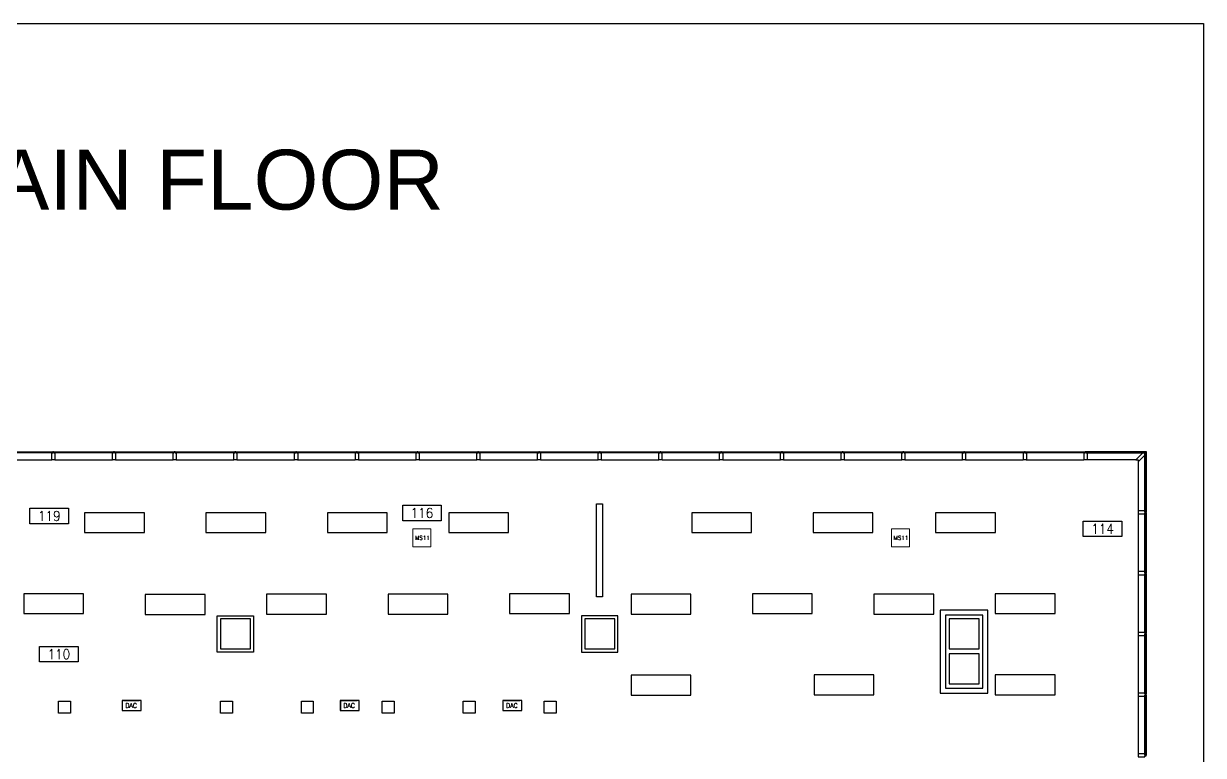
# Model space of a CAD drawing. Header units: feet. Extents: x 0 to 2667, y 0 to 2073.
# Drawn here: x 1483 to 2667, y 1339 to 2073 of the extents above; entities that cross this region are included whole.
import ezdxf
from ezdxf.enums import TextEntityAlignment as Align

# ---------------------------------------------------------------- set-up
doc = ezdxf.new("R2010")
doc.units = ezdxf.units.FT
doc.header["$LTSCALE"] = 400
doc.header["$MEASUREMENT"] = 0
doc.set_wipeout_variables(frame=1)
doc.layers.get('0').update_dxf_attribs({"color": 255})
for name, color, linetype in [('FLT-FIXTURES', 3, 'Continuous'), ('FLT-NOTES', 7, 'Continuous'), ('FLT-PERIPHERALS', 6, 'Continuous')]:
    doc.layers.add(name, color=color, linetype=linetype)
doc.styles.add('MB M light', font='romans.shx', dxfattribs={"width": 0.9})
doc.styles.add('MMM', font='arial.ttf')
doc.styles.add('SIMPLEX', font='simplex.shx')
doc.styles.get("Standard").update_dxf_attribs({"font": 'romans.shx'})

# ---------------------------------------------------------------- blocks, each defined once
blk = doc.blocks.new('Mullion-Corner')
for p, q in [((-174, 174), (-227, 174)), ((-227, 174), (-59, 6)), ((-6, 59), (-174, 227)), ((-174, 227), (-174, 174)), ((-59, 6), (-6, 6)), ((-6, 6), (-6, 59))]:
    blk.add_line(p, q)
blk.add_lwpolyline([(26, -26), (0, -26), (0, 0), (26, 0)], close=True)
blk = doc.blocks.new('Mullion')
for p, q in [((-37.5, 6), (-37.5, 174)), ((-37.5, 174), (37.5, 174)), ((-9.5, 6), (-37.5, 6)), ((-9.5, -26), (-9.5, 6)), ((37.5, 6), (9.5, 6)), ((9.5, 6), (9.5, -26)), ((37.5, 174), (37.5, 6)), ((9.5, -26), (-9.5, -26))]:
    blk.add_line(p, q)
blk = doc.blocks.new('RecMullion')
for p, q in [((74048, -15082), (74048, -16507)), ((74216, -16507), (74216, -15082))]:
    blk.add_line(p, q)
blk = doc.blocks.new('MB M room tag')
at = {"style": 'MB M light', "width": 0.9}
for tag, p in [('ROOM2', (0, 8.07)), ('AREA2', (0, -4.24))]:
    blk.add_attdef(tag, text='', height=1.75, dxfattribs=at).set_placement(p, align=Align.MIDDLE)
blk.add_wipeout([(-4.76, 3.81), (-4.76, 0), (4.76, 0), (4.76, 3.81)])
blk.add_lwpolyline([(-4.76, 3.81), (4.76, 3.81), (4.76, 0), (-4.76, 0)], close=True)
for tag, p in [('ROOM1', (0, 5.5)), ('AREA1', (0, -1.67))]:
    blk.add_attdef(tag, text='', height=1.75, dxfattribs=at).set_placement(p, align=Align.MIDDLE)
blk.add_attdef('0000', text='', height=2.41, dxfattribs=at).set_placement((0, 1.9), align=Align.MIDDLE_CENTER)
blk = doc.blocks.new('FLT-A')
at = {"layer": 'FLT-FIXTURES'}
blk.add_lwpolyline([(0, 20), (60, 20), (60, 0), (0, 0)], close=True, dxfattribs=at)
blk = doc.blocks.new('FLT-LT1')
at = {"layer": 'FLT-FIXTURES'}
blk.add_lwpolyline([(0, 6), (93, 6), (93, 0), (0, 0)], close=True, dxfattribs=at)
blk = doc.blocks.new('FLT-LT10-DUMMY')
at = {"layer": 'FLT-FIXTURES'}
blk.add_lwpolyline([(0, 12), (12, 12), (12, 0), (0, 0)], close=True, dxfattribs=at)
blk = doc.blocks.new('FLT-MS12')
at = {"layer": 'FLT-PERIPHERALS', "lineweight": 0}
blk.add_lwpolyline([(0, 0), (18.1, 0), (18.1, 18), (0, 18)], close=True, dxfattribs=at)
at = {"layer": 'FLT-PERIPHERALS', "insert": (2.1, 11.2), "char_height": 4.14, "attachment_point": 1, "style": 'SIMPLEX'}
blk.add_mtext('MS11', dxfattribs=at)
blk = doc.blocks.new('FLT-DAC')
at = {"layer": 'FLT-FIXTURES', "insert": (3.2, 7.2), "char_height": 4.5, "attachment_point": 1, "bg_fill": 2}
blk.add_mtext('DAC', dxfattribs=at)
at = {"layer": 'FLT-FIXTURES'}
blk.add_lwpolyline([(0, 0), (19, 0), (19, 10), (0, 10)], close=True, dxfattribs=at)

msp = doc.modelspace()

# ---------------------------------------------------------------- linework, layer by layer
at = {"color": 255}
for p, q in [((2605.8, 1642.4), (2549.9, 1642.4)), ((2599, 1635.6), (2549.9, 1635.6)), ((2601.2, 1633.5), (2601.2, 1584.3))]:
    msp.add_line(p, q, dxfattribs=at)
for points in [[(1452.1, 1643.7), (1512.3, 1643.7), (1512.3, 1642.7), (1452.1, 1642.7)], [(1513.1, 1643.7), (1573.2, 1643.7), (1573.2, 1642.7), (1513.1, 1642.7)], [(1574, 1643.7), (1634.1, 1643.7), (1634.1, 1642.7), (1574, 1642.7)], [(1634.9, 1643.7), (1695.1, 1643.7), (1695.1, 1642.7), (1634.9, 1642.7)], [(1695.8, 1643.7), (1756, 1643.7), (1756, 1642.7), (1695.8, 1642.7)], [(1756.8, 1643.7), (1816.9, 1643.7), (1816.9, 1642.7), (1756.8, 1642.7)], [(1817.7, 1643.7), (1877.8, 1643.7), (1877.8, 1642.7), (1817.7, 1642.7)], [(1878.6, 1643.7), (1938.8, 1643.7), (1938.8, 1642.7), (1878.6, 1642.7)], [(1939.5, 1643.7), (1999.7, 1643.7), (1999.7, 1642.7), (1939.5, 1642.7)], [(2000.4, 1643.7), (2060.6, 1643.7), (2060.6, 1642.7), (2000.4, 1642.7)], [(2061.4, 1643.7), (2121.5, 1643.7), (2121.5, 1642.7), (2061.4, 1642.7)], [(2122.3, 1643.7), (2182.4, 1643.7), (2182.4, 1642.7), (2122.3, 1642.7)], [(2183.2, 1643.7), (2243.4, 1643.7), (2243.4, 1642.7), (2183.2, 1642.7)], [(2244.1, 1643.7), (2304.3, 1643.7), (2304.3, 1642.7), (2244.1, 1642.7)], [(2305.1, 1643.7), (2365.2, 1643.7), (2365.2, 1642.7), (2305.1, 1642.7)], [(2366, 1643.7), (2426.1, 1643.7), (2426.1, 1642.7), (2366, 1642.7)], [(2426.9, 1643.7), (2487.1, 1643.7), (2487.1, 1642.7), (2426.9, 1642.7)], [(2487.8, 1643.7), (2548, 1643.7), (2548, 1642.7), (2487.8, 1642.7)], [(2609.3, 1642.7), (2609.3, 1583.2), (2608.2, 1583.2), (2608.2, 1643.7), (2548.8, 1643.7), (2548.8, 1642.7)], [(2609.3, 1582.4), (2609.3, 1522.3), (2608.2, 1522.3), (2608.2, 1582.4)], [(2609.3, 1521.5), (2609.3, 1461.3), (2608.2, 1461.3), (2608.2, 1521.5)], [(2402.6, 1484.9), (2402.6, 1401.4), (2450.5, 1401.4), (2450.5, 1484.9)], [(2407.8, 1479.6), (2407.8, 1406.7), (2445.2, 1406.7), (2445.2, 1479.6)], [(1713.7, 1479.2), (1713.7, 1442.7), (1677.2, 1442.7), (1677.2, 1479.2)], [(1710.5, 1476), (1680.4, 1476), (1680.4, 1445.9), (1710.5, 1445.9)], [(2079.3, 1479.2), (2042.7, 1479.2), (2042.7, 1442.7), (2079.3, 1442.7)], [(2076, 1476), (2046, 1476), (2046, 1445.9), (2076, 1445.9)], [(2441.6, 1476), (2411.5, 1476), (2411.5, 1445.9), (2441.6, 1445.9)], [(2609.3, 1460.6), (2609.3, 1400.4), (2608.2, 1400.4), (2608.2, 1460.6)], [(2441.6, 1441), (2411.5, 1441), (2411.5, 1411), (2441.6, 1411)], [(2609.3, 1399.6), (2609.3, 1339.5), (2608.2, 1339.5), (2608.2, 1399.6)]]:
    msp.add_lwpolyline(points, close=True, dxfattribs=at)
msp.add_lwpolyline([(2608, 1584.3), (2608, 1640.3)], dxfattribs=at)

# ---------------------------------------------------------------- block references
at = {"color": 255, "xscale": 0.0406158, "yscale": 0.0406158, "zscale": 0.0406158}
for name, p, rotation in [('RecMullion', (2123.7, 4650), 270), ('RecMullion', (2184.6, 4650), 270), ('RecMullion', (2245.6, 4650), 270), ('RecMullion', (2306.5, 4650), 270), ('RecMullion', (2367.4, 4650), 270), ('RecMullion', (2428.3, 4650), 270), ('RecMullion', (2489.3, 4650), 270), ('RecMullion', (2550.2, 4650), 270), ('RecMullion', (2611.1, 4650), 270), ('RecMullion', (2672, 4650), 270), ('RecMullion', (2733, 4650), 270), ('RecMullion', (2793.9, 4650), 270), ('RecMullion', (2854.8, 4650), 270), ('RecMullion', (2915.7, 4650), 270), ('RecMullion', (2976.7, 4650), 270), ('RecMullion', (3037.6, 4650), 270), ('RecMullion', (3098.5, 4650), 270), ('RecMullion', (3159.4, 4650), 270), ('Mullion-Corner', (2608.2, 1642.7), 89.99999999999999), ('RecMullion', (5615.5, 910.8), 180), ('RecMullion', (5615.5, 849.9), 180), ('RecMullion', (5615.5, 789), 180), ('RecMullion', (5615.5, 728.1), 180)]:
    msp.add_blockref(name, p, dxfattribs=dict(at, rotation=rotation))
at = {"color": 255, "extrusion": (0, 0, -1), "yscale": 0.0406158, "zscale": 0.0406158}
for p, xscale, rotation in [((-1512.7, 1642.7), -0.0406158, 180), ((-1573.6, 1642.7), -0.0406158, 180), ((-1634.5, 1642.7), -0.0406158, 180), ((-1695.4, 1642.7), -0.0406158, 180), ((-1756.4, 1642.7), -0.0406158, 180), ((-1817.3, 1642.7), -0.0406158, 180), ((-1878.2, 1642.7), -0.0406158, 180), ((-1939.1, 1642.7), -0.0406158, 180), ((-2000.1, 1642.7), -0.0406158, 180), ((-2061, 1642.7), -0.0406158, 180), ((-2121.9, 1642.7), -0.0406158, 180), ((-2182.8, 1642.7), -0.0406158, 180), ((-2243.8, 1642.7), -0.0406158, 180), ((-2304.7, 1642.7), -0.0406158, 180), ((-2365.6, 1642.7), -0.0406158, 180), ((-2426.5, 1642.7), -0.0406158, 180), ((-2487.5, 1642.7), -0.0406158, 180), ((-2548.4, 1642.7), -0.0406158, 180), ((-2608.2, 1582.8), 0.0406158, 270), ((-2608.2, 1521.9), 0.0406158, 270), ((-2608.2, 1461), 0.0406158, 270), ((-2608.2, 1400), 0.0406158, 270), ((-2608.2, 1339.1), 0.0406158, 270)]:
    msp.add_blockref('Mullion', p, dxfattribs=dict(at, xscale=xscale, rotation=rotation))
at = {"color": 255}
ref = msp.add_blockref('MB M room tag', (1508.7, 1571.5), dxfattribs=dict(at, xscale=4.06158, yscale=4.06158, zscale=4.06158))
ref.add_attrib('0000', '119', dxfattribs={"height": 9.81, "style": 'MB M light', "width": 0.9}).set_placement((1508.7, 1579.3), align=Align.MIDDLE_CENTER)
ref = msp.add_blockref('MB M room tag', (1882.6, 1574.5), dxfattribs=dict(at, xscale=4.06158, yscale=4.06158, zscale=4.06158))
ref.add_attrib('0000', '116', dxfattribs={"height": 9.81, "style": 'MB M light', "width": 0.9}).set_placement((1882.6, 1582.2), align=Align.MIDDLE_CENTER)
ref = msp.add_blockref('MB M room tag', (2565.5, 1558.5), dxfattribs=dict(at, xscale=4.06158, yscale=4.06158, zscale=4.06158))
ref.add_attrib('0000', '114', dxfattribs={"height": 9.81, "style": 'MB M light', "width": 0.9}).set_placement((2565.5, 1566.3), align=Align.MIDDLE_CENTER)
ref = msp.add_blockref('MB M room tag', (1518.3, 1432.9), dxfattribs=dict(at, xscale=4.06158, yscale=4.06158, zscale=4.06158))
ref.add_attrib('0000', '110', dxfattribs={"height": 9.81, "style": 'MB M light', "width": 0.9}).set_placement((1518.3, 1440.6), align=Align.MIDDLE_CENTER)
at = {"layer": 'FLT-FIXTURES', "rotation": 270}
for name, p in [('FLT-LT1', (2057.9, 1591.3)), ('FLT-LT10-DUMMY', (1517.9, 1393.5)), ('FLT-LT10-DUMMY', (1680.4, 1393.5)), ('FLT-LT10-DUMMY', (1761.6, 1393.5)), ('FLT-LT10-DUMMY', (1842.8, 1393.5)), ('FLT-LT10-DUMMY', (1924, 1393.5)), ('FLT-LT10-DUMMY', (2005.3, 1393.5))]:
    msp.add_blockref(name, p, dxfattribs=at)
at = {"layer": 'FLT-FIXTURES', "xscale": -1, "rotation": 180}
for p in [(1544.1, 1582.5), (1665.9, 1582.5), (1787.8, 1582.5), (1909.6, 1582.5), (2153.3, 1582.5), (2275.1, 1582.5), (2397.9, 1582.5), (1483.1, 1501.3), (1605, 1500.6), (1726.8, 1500.9), (1848.7, 1500.9), (1970.5, 1501.3), (2092.4, 1500.9), (2214.2, 1501.3), (2336.1, 1500.9), (2457.8, 1501.3), (2092.4, 1419.7), (2276, 1420), (2457.8, 1420)]:
    msp.add_blockref('FLT-A', p, dxfattribs=at)
at = {"layer": 'FLT-FIXTURES'}
for p in [(1581.9, 1384.2), (1800.6, 1384.2), (1963.9, 1384.2)]:
    msp.add_blockref('FLT-DAC', p, dxfattribs=at)
at = {"layer": 'FLT-PERIPHERALS'}
for p in [(1873.5, 1548.2), (2353.7, 1548.2)]:
    msp.add_blockref('FLT-MS12', p, dxfattribs=at)

# ---------------------------------------------------------------- texts
at = {"layer": 'FLT-NOTES', "insert": (717.1, 1946.5), "char_height": 60, "width": 1872.089, "attachment_point": 1, "style": 'MMM'}
msp.add_mtext('ABC BUILDING - MAIN FLOOR', dxfattribs=at)

# ---------------------------------------------------------------- next in the draw order: linework, layer by layer
at = {"color": 255}
msp.add_lwpolyline([(2666.6, 2073), (2666.6, 0), (0, 0), (0, 2073)], close=True, dxfattribs=at)

doc.saveas('drawing.dxf')
